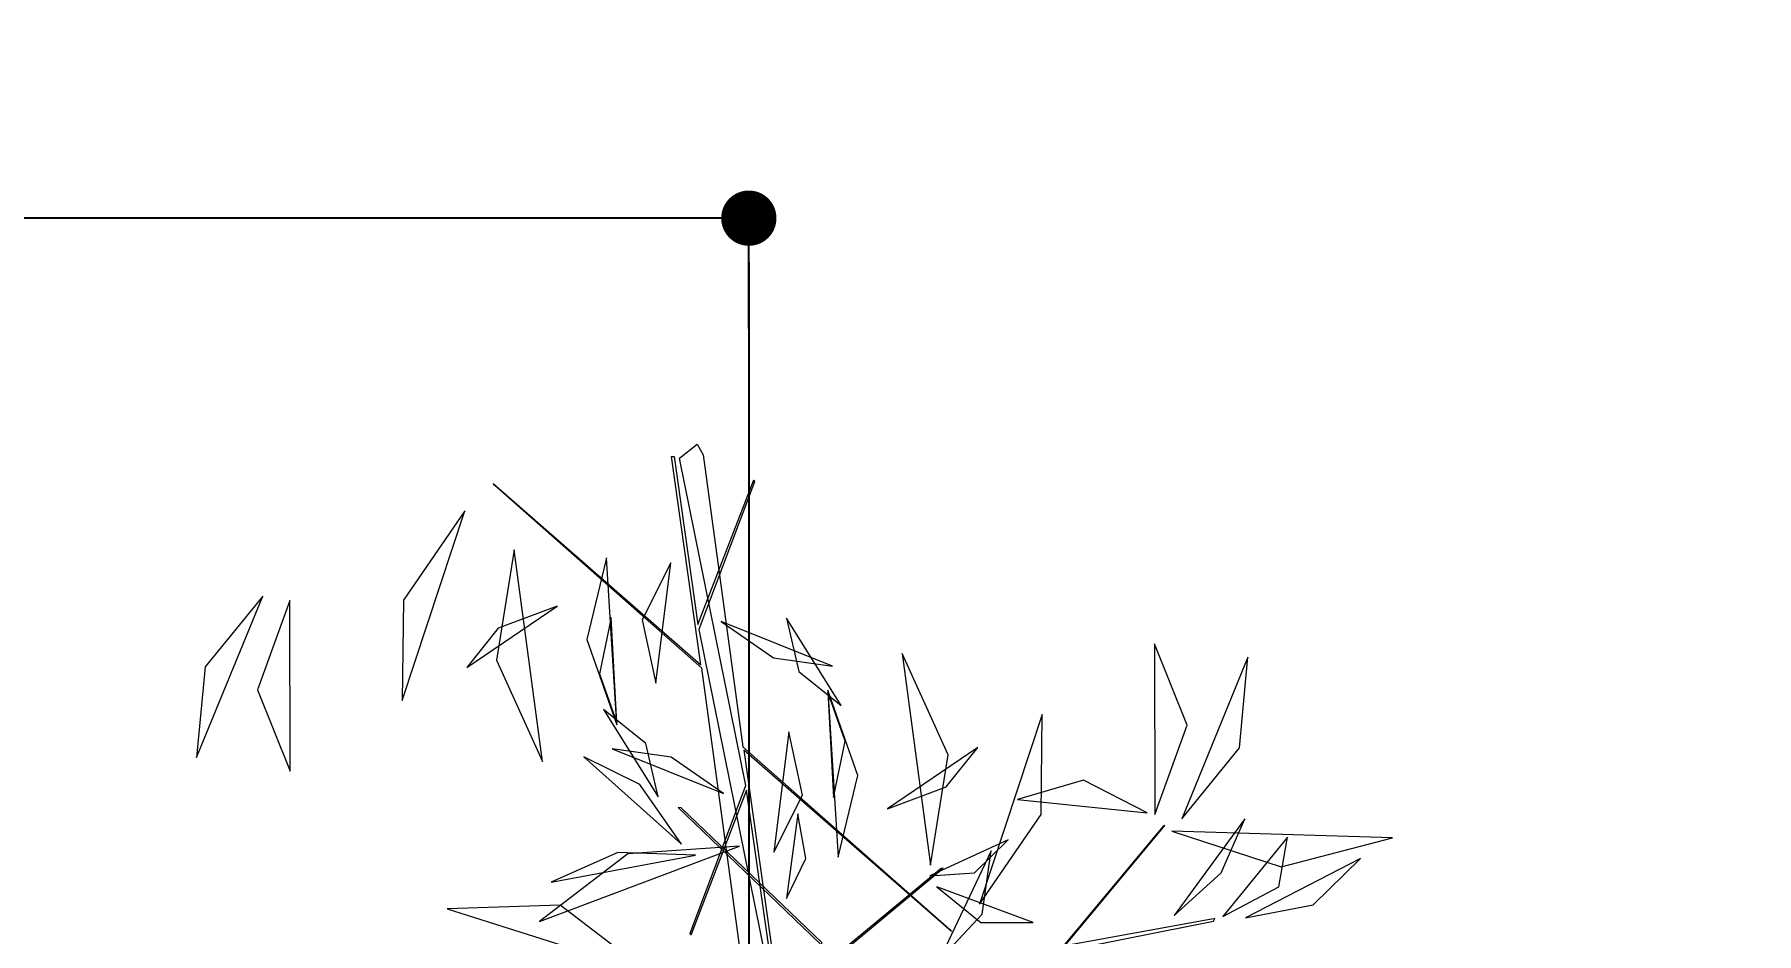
# Model space of a CAD drawing. Header units: centimetres. Extents: x -4990 to 114398, y -61489 to -12305.
# Drawn here: x 32778.3 to 32934.2, y -28086.9 to -28005.5 of the extents above; entities that cross this region are included whole.
import ezdxf

# ---------------------------------------------------------------- set-up
doc = ezdxf.new("R2010")
doc.units = ezdxf.units.CM
doc.header["$LTSCALE"] = 0.5
doc.layers.get('0').update_dxf_attribs({"linetype": 'CONTINUOUS'})
doc.layers.get('DEFPOINTS').update_dxf_attribs({"linetype": 'CONTINUOUS'})
doc.layers.add('01_cote_gen', color=4, linetype='CONTINUOUS')
doc.layers.add('3-BAT C-Niveau -2', color=7, linetype='CONTINUOUS')
doc.styles.add('Helvetica', font='')
doc.styles.get('Helvetica').set_extended_font_data('Helvetica')
doc.dimstyles.new('IS', dxfattribs={"dimtxt": 10.08724, "dimasz": 5.007446, "dimexe": 2, "dimexo": 10, "dimgap": 3, "dimtad": 1, "dimdec": 1, "dimtxsty": 'Helvetica', "dimblk": 'DOT', "dimblk1": 'DOT', "dimblk2": 'DOT', "dimcen": 0, "dimdle": 10, "dimazin": 0, "dimtfac": 0.8, "dimtdec": 1, "dimtix": 1, "dimtmove": 0, "dimatfit": 0, "dimldrblk": 'VW_FILLEDARROW-1', "dimfxl": 10, "dimfxlon": 1, "dimfrac": 2, "dimtolj": 1, "dimarcsym": 0})

# ---------------------------------------------------------------- blocks, each defined once
blk = doc.blocks.new('Groupe-2-1')
at = {"color": 253, "linetype": 'Continuous', "lineweight": 5, "true_color": 0xa0a0a4, "flags": 128}
for points in [[(18058.18, -47048.28), (18045.55, -47069.81), (18063.61, -47063.7), (18063.63, -47063.94), (18049.09, -47068.89), (18062.9, -47071.41), (18062.76, -47071.52), (18048.68, -47069.04), (18020.69, -47080.47), (18019.14, -47079.13), (18019.98, -47078.4), (18045.28, -47069.97), (18058.03, -47048.48)], [(18026.08, -47096.62), (18038.71, -47075.09), (18020.65, -47081.2), (18020.62, -47080.96), (18035.17, -47076), (18021.35, -47073.49), (18021.5, -47073.38), (18035.58, -47075.86), (18063.57, -47064.43), (18065.12, -47065.77), (18064.28, -47066.49), (18038.98, -47074.93), (18026.23, -47096.41)], [(18018.87, -47082.91), (18020.43, -47085.61), (18031.57, -47094.81), (18031.5, -47094.64), (18020.61, -47085.61), (18022.9, -47085.27), (18032.51, -47070.48), (18032.5, -47070.21), (18022.79, -47085.11), (18020.64, -47085.47), (18019.34, -47082.81)]]:
    blk.add_lwpolyline(points, close=True, dxfattribs=at)
blk.add_lwpolyline([(18031.62, -47119.72), (18026.71, -47106.95), (18039.09, -47113.82), (18039.01, -47113.69), (18026.44, -47106.69), (18017.69, -47084.7), (18017.23, -47084.66), (18031.4, -47119.76), (18031.66, -47119.82), (18031.63, -47119.76)], dxfattribs=at)
at = {"color": 253, "linetype": 'Continuous', "lineweight": 5, "true_color": 0xa0a0a4}
for points in [[(18044.29, -47029.68, -186.4), (18037.02, -47025.76, -186.75), (18028.81, -47026.51, -187), (18028.81, -47026.51, -187), (18044.29, -47029.68, -186.4)], [(18044.37, -47032.16, -182.25), (18035.87, -47030.8, -178.08), (18029.18, -47035.08, -173.29), (18029.18, -47035.08, -173.29), (18044.37, -47032.16, -182.25)], [(18055.28, -47046.24, -207.25), (18046.29, -47042.28, -205.29), (18037.36, -47043.86, -201.98), (18037.36, -47043.86, -201.98), (18055.28, -47046.24, -207.25)], [(18048.36, -47056.04, -210.84), (18045.42, -47051.18, -209.98), (18041.38, -47049.03, -207.2), (18041.38, -47049.03, -207.2), (18048.36, -47056.04, -210.84)], [(18017.31, -47070.31, -220.85), (18021.82, -47061.35, -221.31), (18019.57, -47051.35, -222.56), (18019.57, -47051.35, -222.56), (18017.31, -47070.31, -220.85)], [(18052.64, -47051.26, -179.52), (18042.52, -47051.55, -178.73), (18034.3, -47057.36, -177.91), (18034.3, -47057.36, -177.91), (18052.64, -47051.26, -179.52)], [(18030.08, -47076.32, -225.36), (18027.51, -47066.51, -224.7), (18020, -47059.79, -224), (18020, -47059.79, -224), (18030.08, -47076.32, -225.36)], [(18053.48, -47059.63, -247.3), (18045.91, -47059.25, -244.69), (18038.8, -47063.35, -243.35), (18038.8, -47063.35, -243.35), (18053.48, -47059.63, -247.3)], [(18053.48, -47059.63, -247.3), (18045.91, -47059.25, -244.69), (18038.8, -47063.35, -243.35), (18038.8, -47063.35, -243.35), (18053.48, -47059.63, -247.3)], [(18028.54, -47072.56, -183.78), (18027.46, -47065.6, -183.14), (18023.7, -47060.16, -184.94), (18023.7, -47060.16, -184.94), (18028.54, -47072.56, -183.78)], [(18029.28, -47071.11, -176.88), (18033.88, -47066.41, -176.9), (18035.42, -47060.97, -174.04), (18035.42, -47060.97, -174.04), (18029.28, -47071.11, -176.88)], [(18048.25, -47061.04, -223.21), (18043.04, -47060.95, -222.61), (18038.99, -47063.31, -220.88), (18038.99, -47063.31, -220.88), (18048.25, -47061.04, -223.21)], [(18048.25, -47061.04, -223.21), (18043.04, -47060.95, -222.61), (18038.99, -47063.31, -220.88), (18038.99, -47063.31, -220.88), (18048.25, -47061.04, -223.21)], [(18033.11, -47068.25, -161.32), (18037.63, -47066.25, -161.24), (18039.95, -47061.91, -160.95), (18039.95, -47061.91, -160.95), (18033.11, -47068.25, -161.32)], [(18034.49, -47074.01, -228.81), (18036.84, -47068.73, -229.15), (18036.61, -47063.35, -227.32), (18036.61, -47063.35, -227.32), (18034.49, -47074.01, -228.81)], [(18054.12, -47065.44, -186.16), (18048.57, -47063.83, -185.75), (18043.17, -47066.13, -185.13), (18043.17, -47066.13, -185.13), (18054.12, -47065.44, -186.16)], [(18049.77, -47070.89, -228.81), (18047.42, -47076.17, -229.15), (18047.65, -47081.55, -227.32), (18047.65, -47081.55, -227.32), (18049.77, -47070.89, -228.81)], [(18051.15, -47076.65, -161.32), (18046.63, -47078.65, -161.24), (18044.31, -47082.99, -160.95), (18044.31, -47082.99, -160.95), (18051.15, -47076.65, -161.32)], [(18030.14, -47079.46, -186.16), (18035.69, -47081.06, -185.75), (18041.09, -47078.77, -185.13), (18041.09, -47078.77, -185.13), (18030.14, -47079.46, -186.16)], [(18026.22, -47081.38, -197.01), (18030.09, -47082.42, -196.39), (18033.95, -47080.95, -196.61), (18033.95, -47080.95, -196.61), (18026.22, -47081.38, -197.01)], [(18030.78, -47085.27, -247.3), (18038.35, -47085.65, -244.69), (18045.46, -47081.55, -243.35), (18045.46, -47081.55, -243.35), (18030.78, -47085.27, -247.3)], [(18030.78, -47085.27, -247.3), (18038.35, -47085.65, -244.69), (18045.46, -47081.55, -243.35), (18045.46, -47081.55, -243.35), (18030.78, -47085.27, -247.3)], [(18036.01, -47083.86, -223.21), (18041.22, -47083.95, -222.61), (18045.27, -47081.59, -220.88), (18045.27, -47081.59, -220.88), (18036.01, -47083.86, -223.21)], [(18036.01, -47083.86, -223.21), (18041.22, -47083.95, -222.61), (18045.27, -47081.59, -220.88), (18045.27, -47081.59, -220.88), (18036.01, -47083.86, -223.21)], [(18031.62, -47093.64, -179.52), (18041.74, -47093.35, -178.73), (18049.96, -47087.54, -177.91), (18049.96, -47087.54, -177.91), (18031.62, -47093.64, -179.52)], [(18035.9, -47088.86, -210.84), (18038.84, -47093.72, -209.98), (18042.88, -47095.87, -207.2), (18042.88, -47095.87, -207.2), (18035.9, -47088.86, -210.84)], [(18030.64, -47093.74, -179.83), (18031.66, -47097.67, -178.67), (18035.17, -47100.13, -177.99), (18035.17, -47100.13, -177.99), (18030.64, -47093.74, -179.83)], [(18029.79, -47094.57, -215.21), (18027.35, -47099.08, -213.09), (18028.25, -47103.72, -210.46), (18028.25, -47103.72, -210.46), (18029.79, -47094.57, -215.21)], [(18023.34, -47096.03, -207.06), (18028.13, -47099.05, -208.24), (18033.9, -47098.79, -209.24), (18033.9, -47098.79, -209.24), (18023.34, -47096.03, -207.06)], [(18028.98, -47098.66, -207.25), (18037.97, -47102.62, -205.29), (18046.9, -47101.04, -201.98), (18046.9, -47101.04, -201.98), (18028.98, -47098.66, -207.25)], [(18039.92, -47112.02, -181.99), (18041.76, -47105.81, -181.12), (18038.91, -47100.26, -179.03), (18038.91, -47100.26, -179.03), (18039.92, -47112.02, -181.99)], [(18039.89, -47112.74, -182.25), (18048.39, -47114.1, -178.08), (18055.08, -47109.82, -173.29), (18055.08, -47109.82, -173.29), (18039.89, -47112.74, -182.25)], [(18038.72, -47114.54, -186.41), (18037.38, -47124.87, -187.61), (18041.84, -47134.28, -186.97), (18041.84, -47134.28, -186.97), (18038.72, -47114.54, -186.41)], [(18039.97, -47115.22, -186.4), (18047.24, -47119.14, -186.75), (18055.45, -47118.38, -187), (18055.45, -47118.38, -187), (18039.97, -47115.22, -186.4)], [(18031.23, -47116.15, -186.97), (18035.83, -47119.63, -187.38), (18041.04, -47120.82, -185.5), (18041.04, -47120.82, -185.5), (18031.23, -47116.15, -186.97)], [(18031.96, -47120.5, -174.58), (18035.54, -47124.98, -172.2), (18040.11, -47124.92, -168.43), (18040.11, -47124.92, -168.43), (18031.96, -47120.5, -174.58)], [(18032.23, -47122.55, -174.84), (18034.53, -47128.34, -175.45), (18039.46, -47131.77, -176.76), (18039.46, -47131.77, -176.76), (18032.23, -47122.55, -174.84)]]:
    blk.add_polyline3d(points, dxfattribs=at)
blk = doc.blocks.new('Groupe-3-1')
at = {"color": 7}
blk.add_blockref('Groupe-2-1', (0, 0), dxfattribs=at)
blk = doc.blocks.new('_DOT')
at = {"color": 0, "linetype": 'ByBlock', "lineweight": -2}
blk.add_line((-0.5, 0), (-1, 0), dxfattribs=at)
at = {"color": 0, "linetype": 'ByBlock', "const_width": 0.5}
blk.add_lwpolyline([(-0.25, 0, 1), (0.25, 0, 1)], format="xyb", close=True, dxfattribs=at)
blk = doc.blocks.new('*D2451')
at = {"layer": '3-BAT C-Niveau -2', "color": 0, "linetype": 'Continuous', "lineweight": -2, "transparency": 16777216}
for p, q in [((32632.98, -27963.14), (32632.98, -27951.14)), ((32842.95, -27963.14), (32842.95, -27951.14)), ((32837.95, -27953.14), (32637.99, -27953.14))]:
    blk.add_line(p, q, dxfattribs=at)
at = {"layer": 'DEFPOINTS', "color": 0, "linetype": 'Continuous', "transparency": 16777216}
for p in [(32632.98, -27953.14), (32842.95, -28095.96), (32632.98, -28295.96)]:
    blk.add_point(p, dxfattribs=at)
at = {"layer": '3-BAT C-Niveau -2', "color": 0, "linetype": 'Continuous', "lineweight": -2, "transparency": 16777216, "xscale": 5.007446289062499, "yscale": 5.007446289062499, "zscale": 5.007446289062499, "rotation": 180}
blk.add_blockref('_DOT', (32632.98, -27953.14), dxfattribs=at)
at = {"layer": '3-BAT C-Niveau -2', "color": 0, "linetype": 'Continuous', "lineweight": -2, "transparency": 16777216, "xscale": 5.007446289062499, "yscale": 5.007446289062499, "zscale": 5.007446289062499}
blk.add_blockref('_DOT', (32842.95, -27953.14), dxfattribs=at)
at = {"layer": '3-BAT C-Niveau -2', "color": 0, "linetype": 'Continuous', "lineweight": 5, "transparency": 16777216, "insert": (32737.97, -27945.1), "char_height": 10.087, "attachment_point": 5, "style": 'Helvetica'}
blk.add_mtext('\\A1;210', dxfattribs=at)
blk = doc.blocks.new('VW_FILLEDARROW-1')
at = {"color": 0, "linetype": 'Continuous', "lineweight": 5, "flags": 128}
blk.add_lwpolyline([(-1.997, 0.535), (0, 0), (-1.997, -0.535)], close=True, dxfattribs=at)
blk = doc.blocks.new('*D2454')
at = {"layer": '3-BAT C-Niveau -2', "color": 0, "linetype": 'Continuous', "lineweight": -2, "transparency": 16777216}
for p, q in [((33131.88, -28077.61), (33143.88, -28077.61)), ((33141.88, -28082.62), (33141.88, -28292.61)), ((33131.88, -28297.61), (33143.88, -28297.61))]:
    blk.add_line(p, q, dxfattribs=at)
at = {"layer": 'DEFPOINTS', "color": 0, "linetype": 'Continuous', "transparency": 16777216}
for p in [(32851.28, -28077.61), (32631.28, -28297.61), (33141.88, -28297.61)]:
    blk.add_point(p, dxfattribs=at)
at = {"layer": '3-BAT C-Niveau -2', "color": 0, "linetype": 'Continuous', "lineweight": -2, "transparency": 16777216, "xscale": 5.007446289062499, "yscale": 5.007446289062499, "zscale": 5.007446289062499}
for p, rotation in [((33141.88, -28077.61), 90), ((33141.88, -28297.61), 270)]:
    blk.add_blockref('_DOT', p, dxfattribs=dict(at, rotation=rotation))
at = {"layer": '3-BAT C-Niveau -2', "color": 0, "linetype": 'Continuous', "lineweight": 5, "transparency": 16777216, "insert": (33133.84, -28187.61), "char_height": 10.087, "attachment_point": 5, "rotation": 90, "style": 'Helvetica'}
blk.add_mtext('\\A1;220', dxfattribs=at)
blk = doc.blocks.new('*D2462')
at = {"layer": '3-BAT C-Niveau -2', "color": 0, "linetype": 'Continuous', "lineweight": -2, "transparency": 16777216}
for p, q in [((32632.98, -28032.14), (32632.98, -28020.14)), ((32842.95, -28032.14), (32842.95, -28020.14)), ((32837.95, -28022.14), (32637.99, -28022.14))]:
    blk.add_line(p, q, dxfattribs=at)
at = {"layer": 'DEFPOINTS', "color": 0, "linetype": 'Continuous', "transparency": 16777216}
for p in [(32632.98, -28022.14), (32842.95, -28099.09), (32632.98, -28295.96)]:
    blk.add_point(p, dxfattribs=at)
at = {"layer": '3-BAT C-Niveau -2', "color": 0, "linetype": 'Continuous', "lineweight": -2, "transparency": 16777216, "xscale": 5.007446289062499, "yscale": 5.007446289062499, "zscale": 5.007446289062499, "rotation": 180}
blk.add_blockref('_DOT', (32632.98, -28022.14), dxfattribs=at)
at = {"layer": '3-BAT C-Niveau -2', "color": 0, "linetype": 'Continuous', "lineweight": -2, "transparency": 16777216, "xscale": 5.007446289062499, "yscale": 5.007446289062499, "zscale": 5.007446289062499}
blk.add_blockref('_DOT', (32842.95, -28022.14), dxfattribs=at)
at = {"layer": '3-BAT C-Niveau -2', "color": 0, "linetype": 'Continuous', "lineweight": 5, "transparency": 16777216, "insert": (32737.97, -28014.1), "char_height": 10.087, "attachment_point": 5, "style": 'Helvetica'}
blk.add_mtext('\\A1;210', dxfattribs=at)
blk = doc.blocks.new('*D2473')
at = {"layer": '3-BAT C-Niveau -2', "color": 0, "linetype": 'Continuous', "lineweight": -2, "transparency": 16777216}
for p, q in [((33081.88, -28072.61), (33081.88, -28067.6)), ((33071.88, -28077.61), (33083.88, -28077.61)), ((33081.88, -28077.61), (33081.88, -28098.03)), ((33071.88, -28098.03), (33083.88, -28098.03)), ((33081.88, -28103.04), (33081.88, -28108.05))]:
    blk.add_line(p, q, dxfattribs=at)
at = {"layer": 'DEFPOINTS', "color": 0, "linetype": 'Continuous', "transparency": 16777216}
for p in [(32851.28, -28077.61), (32830.86, -28098.03), (33081.88, -28098.03)]:
    blk.add_point(p, dxfattribs=at)
at = {"layer": '3-BAT C-Niveau -2', "color": 0, "linetype": 'Continuous', "lineweight": -2, "transparency": 16777216, "xscale": 5.007446289062499, "yscale": 5.007446289062499, "zscale": 5.007446289062499}
for p, rotation in [((33081.88, -28077.61), 270), ((33081.88, -28098.03), 90)]:
    blk.add_blockref('_DOT', p, dxfattribs=dict(at, rotation=rotation))
at = {"layer": '3-BAT C-Niveau -2', "color": 0, "linetype": 'Continuous', "lineweight": 5, "transparency": 16777216, "insert": (33073.84, -28087.82), "char_height": 10.087, "attachment_point": 5, "rotation": 90, "style": 'Helvetica'}
blk.add_mtext('\\A1;20', dxfattribs=at)

msp = doc.modelspace()

# ---------------------------------------------------------------- linework, layer by layer
at = {"layer": '01_cote_gen'}
msp.add_line((32842.953, -28026.145), (32842.953, -28864.436), dxfattribs=at)

# ---------------------------------------------------------------- block references
at = {"layer": '3-BAT C-Niveau -2', "color": 7, "rotation": 79.27640525614329}
for name in ['Groupe-3-1', 'Groupe-2-1']:
    msp.add_blockref(name, (-16766.963, -37034.655), dxfattribs=at)

# ---------------------------------------------------------------- dimensions: what is measured, and where the dimension line sits
at = {"layer": '3-BAT C-Niveau -2', "color": 7, "linetype": 'Continuous', "lineweight": 5}
for base, p1, picture, middle in [((32632.979, -27953.145), (32842.953, -28095.962), '*D2451', (32737.966, -27945.101)), ((32632.979, -28022.145), (32842.953, -28099.085), '*D2462', (32737.966, -28014.101))]:
    dim = msp.add_linear_dim(base=base, p1=p1, p2=(32632.979, -28295.956), dimstyle='IS', override={"dimtxt": 10.08724, "dimdec": 0, "dimpost": '<>', "dimtxsty": 'Helvetica', "dimtmove": 2}, dxfattribs=at)
    dim.commit()
    dim.dimension.update_dxf_attribs({"geometry": picture, "text_midpoint": middle})
for base, p2, picture, middle in [((33081.882, -28098.034), (32830.86, -28098.034), '*D2473', (33073.839, -28087.824)), ((33141.882, -28297.615), (32631.279, -28297.615), '*D2454', (33133.839, -28187.615))]:
    dim = msp.add_linear_dim(base=base, p1=(32851.279, -28077.615), p2=p2, angle=90, dimstyle='IS', override={"dimtxt": 10.08724, "dimdec": 0, "dimpost": '<>', "dimtxsty": 'Helvetica', "dimtmove": 2}, dxfattribs=at)
    dim.commit()
    dim.dimension.update_dxf_attribs({"geometry": picture, "text_midpoint": middle})

doc.saveas('drawing.dxf')
